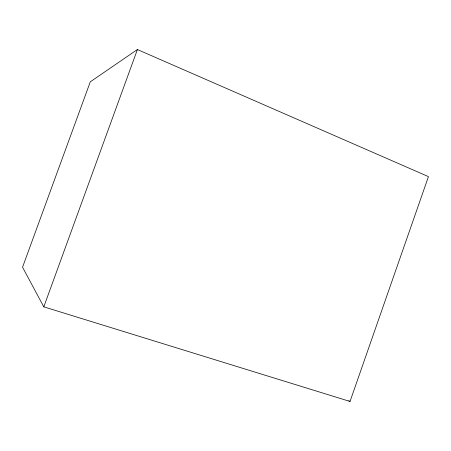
<?xml version="1.0" encoding="UTF-8"?>
<svg xmlns="http://www.w3.org/2000/svg" width="451" height="451" viewBox="0 0 451 451"><rect width="100%" height="100%" fill="white"/><g stroke="black" fill="none" stroke-linecap="round" stroke-linejoin="round"><path stroke-width="0.68" d="M350.027 401.463L428.45 176.623L137.408 49.537L90.296 81.817L22.55 267.217L43.792 306.843L350.027 401.463L348.832 400.725M43.792 306.843L137.408 49.537"/></g></svg>
